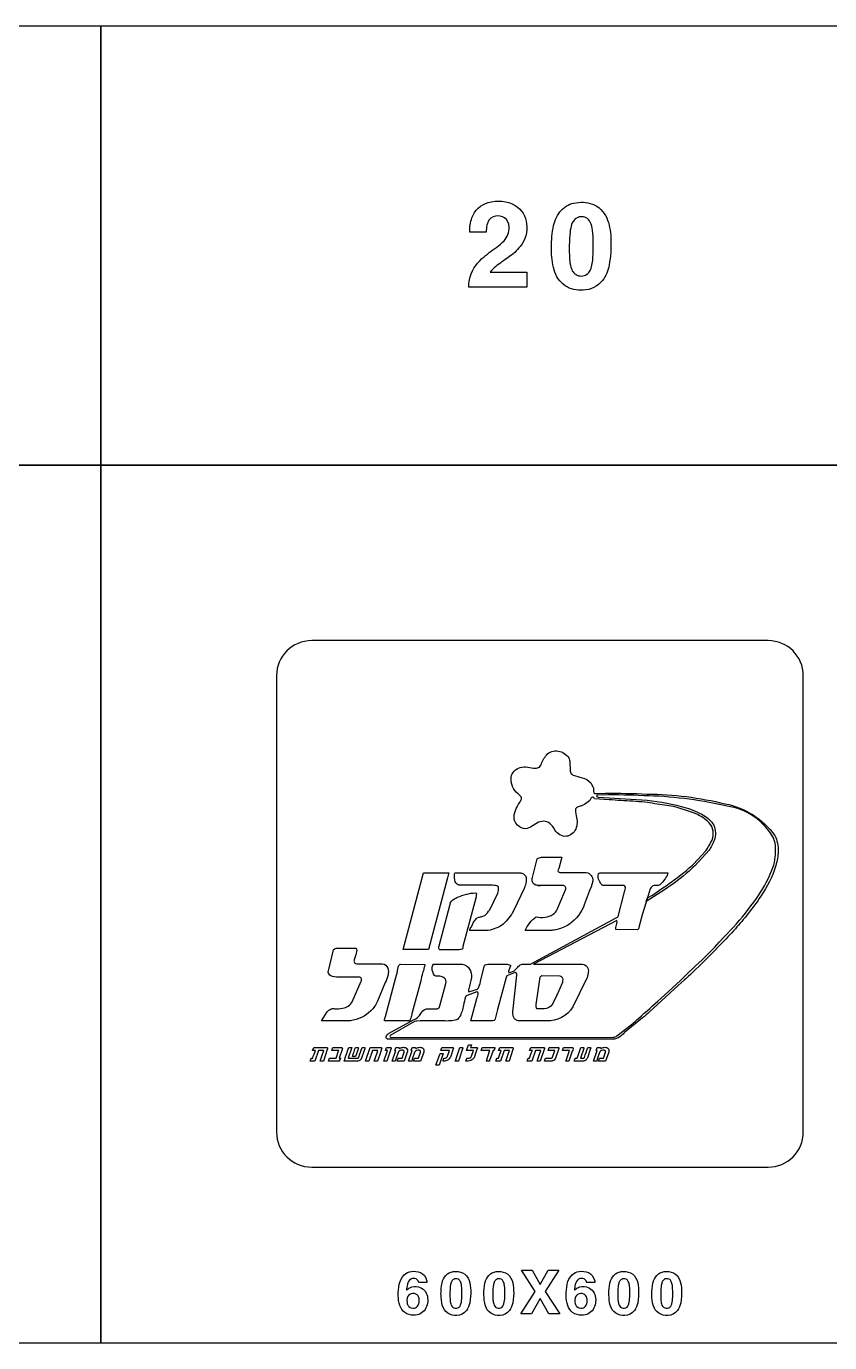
# Model space of a CAD drawing. Extents: x 0 to 3000, y 0 to 1500.
# Drawn here: x 915 to 1830, y 0 to 1500 of the extents above; entities that cross this region are included whole.
import ezdxf

# ---------------------------------------------------------------- set-up
doc = ezdxf.new("R2010")
doc.units = 0
doc.header["$MEASUREMENT"] = 0

msp = doc.modelspace()

# ---------------------------------------------------------------- linework, layer by layer
for points in [[(0.0003, 1000), (1000, 1000), (1000, 1500), (0.0003, 1500)], [(1000, 1000), (2000, 1000), (2000, 1500), (1000, 1500)], [(0.0001, 0.0001), (1000, 0.0001), (1000, 1000), (0.0001, 1000)], [(1000, 0.0001), (2000, 0.0001), (2000, 1000), (1000, 1000)], [(1385.17, 316.093), (1381.61, 316.093), (1386.25, 329.573), (1389.82, 329.573)], [(1478.42, 32.7948), (1494.42, 58.3477), (1479.1, 82.7948), (1491.33, 82.7948), (1500.34, 66.2466), (1509.53, 82.7948), (1521.55, 82.7948), (1506.04, 58.3477), (1522.64, 32.7948), (1509.98, 32.7948), (1500.34, 50.2908), (1490.33, 32.7948)]]:
    msp.add_lwpolyline(points, close=True)
for points in [[(1419.16, 1202.77, -0.0640343), (1419.66, 1211.15, -0.161687), (1433.99, 1235.37, -0.0283718), (1450.72, 1248.32, 0.0545111), (1459.08, 1255.49, 0.192461), (1465.07, 1271.31, 0.234238), (1459.63, 1281.86, 0.196223), (1449.5, 1283.77, 0.252425), (1440.74, 1276.9, 0.0856617), (1439.08, 1270.09, 0.0202329), (1438.79, 1265.41), (1420.14, 1265.41, -0.0983795), (1422.55, 1281.94, -0.245047), (1441.02, 1299.19, -0.207102), (1471.81, 1295.86, -0.233443), (1484.8, 1274.92, -0.20961), (1477.53, 1249.25, -0.0785124), (1463.96, 1236.66, 0.0107372), (1449.63, 1226.34, 0.0665092), (1443.28, 1219.93), (1485.08, 1219.93), (1485.08, 1202.77)], [(1513.14, 1247.83, -0.0563084), (1515.56, 1272.96, -0.130301), (1524.44, 1290.48, -0.174843), (1541.17, 1299.05, -0.147552), (1562.41, 1296.39, -0.192146), (1577.14, 1279.13, -0.0833996), (1580.83, 1256.31, -0.0545507), (1578.83, 1228, -0.116773), (1571.2, 1210.37, -0.221099), (1549.25, 1199.3, -0.162564), (1528.67, 1204.31, -0.174743), (1516.16, 1222.47, -0.0640867), (1513.17, 1245.95)], [(1533.69, 1235.62, 0.0124589), (1533.9, 1233.09, 0.0668192), (1536.14, 1222.93, 0.615362), (1556.51, 1220.69, 0.0726881), (1558.69, 1225.9, 0.0588562), (1560.57, 1240.82, 0.0389037), (1559.92, 1267.61, 0.084671), (1557.28, 1276.95, 0.156013), (1552.7, 1281.81, 0.143208), (1546.41, 1283, 0.172584), (1540.11, 1280.52, 0.132565), (1536.13, 1274.29, 0.0498315), (1534.31, 1265.6, 0.0368731)], [(1240, 200), (1760, 200, 0.414213), (1800, 240), (1800, 760, 0.414213), (1760, 800), (1240, 800, 0.414213), (1200, 760), (1200, 240, 0.414213)], [(1498.2, 431.297), (1543.63, 431.297, -0.0503522), (1548.25, 431.297, -0.467929), (1554.95, 422.211), (1554.6, 418.954, -0.058254), (1553.91, 416.211), (1537.29, 382.611, -0.274511), (1507.46, 366.668), (1489.29, 366.668), (1476.09, 366.668, -0.0863373), (1472.48, 368.04, -0.135371), (1470.09, 370.611, -0.111257), (1469.23, 376.097, -0.00907184), (1469.23, 377.125), (1473.86, 418.954, 0.0560754), (1473.68, 420.154, 0.345465), (1471.8, 421.697), (1462.2, 417.84), (1461.51, 416.04), (1451.74, 379.697), (1448.83, 368.897, -0.064971), (1448.48, 367.868, -0.233629), (1447.8, 367.011, -0.0334743), (1445.23, 366.668), (1421.23, 366.668), (1428.09, 392.04, -0.00829773), (1429.11, 395.297, 0.107746), (1429.63, 398.211, 0.271361), (1428.09, 399.84), (1416.94, 395.554, 0.179203), (1415.23, 393.925, 0.0347392), (1413, 384.497, -0.0850252), (1408.54, 371.468, -0.0969074), (1405.46, 368.04, -0.0817297), (1389.86, 366.668, 0.0218575), (1374.6, 366.668, 0.0383489), (1359.86, 366.496, 0.0528856), (1357.28, 365.811), (1329.51, 350.125, 0.661372), (1330.54, 347.811), (1583.57, 347.983, 0.151773), (1587.68, 349.525), (1603.8, 362.211, 0.00835826), (1612.71, 369.754, -0.00499497), (1637.57, 392.04), (1660.03, 412.782), (1669.97, 422.554, 0.0159671), (1698.77, 450.325), (1704.25, 456.325), (1710.25, 462.668), (1720.37, 473.468, 0.028814), (1746.6, 506.211, 0.0580521), (1763.06, 535.697, 0.109211), (1768.37, 559.183, 0.105096), (1766.31, 574.457, 0.239644), (1712.83, 611.4, 0.00527164), (1709.91, 612.154, 0.0487445), (1618.37, 623.314, 0.0165891), (1572.43, 624.051), (1565.74, 624.154, 0.203723), (1564.46, 622.371, 0.0675786), (1566.43, 621.754), (1621.97, 618.137, -0.0433271), (1666.37, 609.582, -0.0613977), (1686.77, 600.84, -0.121872), (1697.91, 589.697, -0.204143), (1698.43, 572.383, -0.0602197), (1692.6, 561.068), (1676.31, 543.24, 0.0175146), (1669.97, 537.24, -0.0226622), (1642.03, 516.051), (1621.11, 502.697), (1622.66, 507.016), (1628.31, 510.119), (1638.95, 517.354, 0.00920599), (1661.91, 534.154, 0.0292547), (1674.77, 545.297), (1688.83, 560.554, 0.0545771), (1694.83, 570.326, 0.28355), (1694.31, 590.383, 0.115337), (1679.4, 601.868, 0.0595285), (1642.03, 612.668, -0.00810712), (1619.57, 615.925, 0.0128975), (1592.14, 617.64, 0.0125588), (1578.95, 618.582), (1562.31, 619.68, -0.0451926), (1561.11, 621.24, 0.255308), (1559.91, 621.754, 0.181205), (1558.37, 620.725, 0.0318829), (1557.68, 619.183, -0.14156), (1556.83, 617.811), (1554.6, 616.097, -0.0935134), (1546.71, 611.468, 0.0481988), (1542.6, 610.268, 0.187198), (1540.71, 608.554, 0.0846939), (1540.54, 607.011, 0.0513287), (1541.74, 598.268, -0.190098), (1539.86, 583.525, -0.258494), (1528.37, 576.84, -0.266656), (1516.03, 585.925, 0.090751), (1512.77, 590.211, 0.316758), (1498.37, 592.954), (1489.11, 587.468, -0.167657), (1481.23, 585.754, -0.401517), (1470.77, 602.04, -0.0695706), (1474.03, 610.782, -0.0407599), (1477.46, 616.268, 0.0933748), (1478.83, 619.525, 0.198023), (1478.48, 621.925), (1475.06, 625.354, -0.257215), (1467.17, 644.383, -0.288809), (1477.63, 655.354, -0.120224), (1486.2, 655.697, 0.038509), (1494.95, 654.668, 0.155868), (1499.4, 655.868, 0.133072), (1501.11, 658.268, -0.0788483), (1507.29, 669.582, -0.2704), (1520.83, 674.04, -0.213601), (1532.83, 666.326, -0.126692), (1534.2, 661.183), (1534.37, 653.126, 0.0940095), (1535.23, 649.183, 0.185732), (1537.97, 646.611, 0.0351954), (1548.09, 643.697, -0.166502), (1557.86, 637.868, -0.0391119), (1559.91, 633.925, 0.0283345), (1560.6, 632.897, -0.13078), (1561.11, 631.183, -0.0254727), (1561.11, 628.097, 0.0593466), (1561.46, 626.554, 0.161009), (1562.48, 625.868, 0.0660687), (1564.88, 625.851), (1574.66, 626.005, -0.0124798), (1622.14, 625.217, -0.0583602), (1710.95, 614.005, -0.188977), (1767.68, 577.885, -0.102584), (1771.46, 560.04, -0.0571015), (1768.71, 543.754, -0.0792662), (1751.57, 508.782, -0.0321408), (1736.83, 488.554, -0.0145797), (1722.6, 471.754, -0.0104774), (1705.46, 453.394), (1697.06, 444.737), (1687.46, 435.239), (1671, 419.297, -0.0135997), (1664.31, 413.125), (1657.63, 406.954), (1624.71, 376.954, -0.00656726), (1617, 370.011), (1596.43, 353.348, 0.0102623), (1592.83, 350.04, -0.0982614), (1585.11, 345.754), (1328.66, 345.754, -0.0585662), (1327.11, 345.754, -0.197246), (1325.4, 346.44, -0.215928), (1324.88, 348.668, -0.201173), (1327.63, 352.371), (1356.09, 367.697, 0.155348), (1364.48, 375.24, -0.156268), (1369.63, 380.04, -0.0203868), (1370.66, 380.314), (1381.63, 380.365, 0.0428012), (1383.86, 380.897, 0.226543), (1385.57, 382.268, 0.0376511), (1385.91, 383.691), (1392.77, 409.165, 0.0311962), (1393.11, 411.068, 0.277936), (1390.03, 416.211, 0.150146), (1384.54, 417.582, -0.0458892), (1381.46, 417.754, -0.16268), (1379.91, 418.439, -0.171104), (1377.17, 426.84, -0.181543), (1378.71, 431.297), (1380.77, 431.297), (1411.46, 431.297, -0.408894), (1421.91, 416.04, -0.0531373), (1418.83, 403.182, 0.152635), (1419, 399.617), (1428.77, 402.754, 0.172109), (1429.8, 403.697, 0.0266949), (1432.37, 411.411), (1436.48, 428.468, -0.115614), (1437.68, 430.525, -0.0530876), (1440.77, 431.297), (1461.34, 431.297, -0.0524254), (1466.31, 430.354, -0.107832), (1466.48, 429.239), (1464.09, 423.377), (1464.51, 421.568), (1470.94, 423.874, 0.0352574), (1471.8, 424.782, -0.00827665), (1475.74, 429.068, -0.137804), (1479.52, 431.297), (1489.11, 431.468), (1586.83, 484.182, 0.0736199), (1588.37, 485.022), (1589.23, 485.554), (1596.25, 513.599, 0.0133394), (1597.11, 516.496, 0.102561), (1597.29, 519.24, 0.222176), (1595.91, 520.954), (1590.77, 521.125), (1589.23, 521.125), (1583.23, 521.125), (1572.09, 521.125, -0.0683201), (1570.88, 521.468, -0.129113), (1568.83, 523.868, -0.0877826), (1566.43, 529.868, -0.140786), (1566.77, 533.982, -0.214543), (1568.48, 535.525), (1569.68, 535.577), (1642.88, 535.577), (1645.63, 535.268, -0.0397108), (1645.46, 533.982, -0.0632689), (1642.03, 527.982, -0.0593371), (1637.74, 522.668, -0.152085), (1634.83, 521.125), (1632.09, 521.125), (1630.2, 521.125, 0.192242), (1625.4, 517.011), (1623.17, 509.725), (1620.43, 500.725), (1616.31, 487.697), (1612.2, 471.411, -0.150963), (1611, 470.554), (1586.48, 470.999, -0.0679377), (1586.48, 472.954, 0.0144114), (1587.86, 479.382), (1587.68, 481.182), (1492.71, 431.297)], [(1483.11, 469.628, -0.143093), (1495.8, 485.245, 0.202619), (1515.17, 488.176, 0.0841394), (1519.63, 493.697), (1528.03, 513.325, 0.0245284), (1529.06, 516.154, 0.0965634), (1529.4, 518.365, 0.295332), (1527.52, 520.714, 0.0448387), (1526.14, 521.074), (1522.2, 521.074), (1500.77, 521.074), (1497.68, 521.074, -0.021031), (1495.46, 521.297, -0.409018), (1491.17, 528.565, -0.0285863), (1491.34, 530.125), (1496.74, 551.245, -0.08102), (1499.23, 552.634, -0.0150627), (1501.8, 553.405), (1524.77, 553.354), (1521.34, 540.325), (1520.66, 538.628, 0.509068), (1522.03, 536.091, 0.0774171), (1523.06, 535.902), (1524.6, 535.902), (1549.11, 535.851), (1552.71, 535.697, -0.411909), (1560.09, 526.131, -0.0437959), (1559.91, 524.382, -0.0122056), (1558.54, 519.977, 0.0123485), (1549.46, 496.079, -0.152389), (1530.6, 474.84, -0.0584867), (1516.2, 470.057, -0.0213469), (1513.46, 469.834, -0.00717871), (1505.91, 469.628)], [(1396.2, 535.56, 0.0117162), (1394.66, 529.662), (1373.23, 447.891), (1344.25, 447.891), (1367.4, 535.56)], [(1477.97, 535.371, -0.0106568), (1479.52, 535.011, -0.290068), (1484.14, 530.125, -0.126425), (1483.46, 521.399, -0.0109951), (1482.25, 518.159), (1469.91, 492.154), (1468.71, 490.045, -0.106187), (1456.2, 475.508, -0.129074), (1438.54, 469.628), (1420.03, 469.628, -0.173883), (1420.71, 471.925, 0.0324347), (1422.09, 473.965, -0.117947), (1427.91, 483.479, -0.144248), (1431.34, 485.039, 0.0229453), (1435.11, 485.828, 0.0927064), (1437.17, 486.908, 0.0667889), (1442.83, 493.405), (1451.91, 512.314, 0.113816), (1452.94, 518.554, 0.225146), (1452.09, 519.977, 0.113003), (1449.51, 520.902, 0.0115866), (1445.91, 521.176), (1442.48, 521.159), (1408.37, 521.159, -0.0283512), (1406.83, 521.639, -0.202221), (1403.57, 525.291, -0.139277), (1402.71, 533.468, -0.0605218), (1403.06, 534.84, -0.108237), (1403.91, 535.525), (1476.43, 535.525, -0.0980077)], [(1386.09, 447.72, -0.137769), (1385.23, 448.439, -0.143617), (1384.71, 449.777, -0.0533361), (1385.06, 452.297), (1397.57, 499.594, -0.214187), (1402.54, 505.782, -0.0162586), (1406.14, 507.514, -0.0952608), (1426.71, 512.605, -0.279514), (1427.57, 511.697, -0.0483879), (1427.23, 507.925), (1412.31, 451.354, -0.00584167), (1412.31, 450.342, -0.143025), (1411.63, 448.937, -0.109021), (1410.77, 448.319, -0.0741574), (1407.86, 447.72)], [(1500.77, 521.074, -0.0288271), (1497.68, 521.074)], [(1251.17, 366.668), (1257.68, 377.159, -0.122224), (1262.14, 380.279, -0.0853406), (1266.25, 380.588, 0.0808897), (1275.17, 381.034, 0.211578), (1286.31, 388.542), (1296.43, 411.857, 0.0516781), (1296.77, 413.468, 0.232787), (1296.43, 415.354, 0.106332), (1294.71, 416.502), (1270.37, 416.554, -0.101452), (1261.8, 418.182, -0.219259), (1258.63, 422.108), (1264.71, 447.754, -0.133894), (1266.77, 449.074, -0.0128237), (1269.34, 449.708), (1290.43, 449.725, -0.171575), (1291.11, 448.611, -0.0653196), (1291.28, 447.137), (1290.43, 442.079), (1288.37, 436.336, 0.0403911), (1288.2, 434.914, 0.337546), (1290.09, 432.034, 0.0756706), (1293.17, 431.639), (1302.09, 431.639), (1309.97, 431.622), (1320.25, 431.639, -0.325842), (1326.77, 426.874, -0.138703), (1326.94, 419.297, -0.0686469), (1323.86, 410.297), (1315.11, 389.331, -0.048958), (1311.51, 382.92, -0.163815), (1290.77, 368.211, -0.0219224), (1284.09, 366.668)], [(1323, 366.668, -0.078936), (1323, 368.074, -0.0538909), (1324.03, 371.674), (1335.86, 416.279, 0.046098), (1338.25, 426.222, -0.100632), (1339.28, 429.805, -0.261824), (1341.68, 431.211), (1368.51, 430.971, -0.093315), (1368.94, 429.788, -0.01317), (1368.09, 427.851, 0.0747897), (1367.91, 426.857, -0.0490766), (1366.37, 421.559, 0.0124413), (1364.31, 412.491), (1354.54, 376.422, 0.00523649), (1353.51, 371.245, -0.0195501), (1352.31, 368.262, 0.0523392), (1351.97, 366.805)], [(1496.83, 380.537, -0.200994), (1495.63, 385.217), (1499.91, 413.88), (1500.25, 416.331, -0.12313), (1501.29, 417.805, -0.0857568), (1502.31, 418.285), (1522.71, 418.165, -0.181017), (1524.95, 417.068, -0.10362), (1525.8, 415.182, -0.10959), (1525.29, 409.491), (1520.14, 397.628, 0.0232284), (1518.77, 395.262), (1514.14, 385.628, -0.254383), (1504.88, 380.52), (1503.17, 380.485)], [(1242.65, 336.296), (1243.16, 336.296), (1244.66, 336.296), (1245.07, 336.296), (1256.64, 336.296), (1257.08, 336.295, -0.0966812), (1257.62, 336.175, -0.145971), (1257.96, 335.881, -0.0759427), (1258.07, 335.621, -0.0453152), (1258.1, 335.319), (1258.1, 335.105, -0.028842), (1258.04, 334.776, -0.0306159), (1257.8, 333.964), (1253.29, 320.867), (1249.72, 320.867), (1252.01, 327.536), (1253.88, 332.959), (1247.72, 332.959), (1243.56, 320.867), (1238.4, 320.867), (1239.55, 324.204), (1241.14, 324.204, -0.0136567), (1244.29, 332.959), (1241.13, 332.959)], [(1271.51, 320.867), (1259.05, 320.867), (1260.2, 324.204), (1267.73, 324.204), (1270.65, 332.686), (1270.75, 332.959), (1263.1, 332.959), (1264.25, 336.296), (1273.78, 336.296), (1273.94, 336.29, -0.10068), (1274.39, 336.16, -0.119474), (1274.74, 335.854, -0.0376854), (1274.81, 335.722, -0.0306981), (1274.88, 335.548, -0.0716671), (1274.94, 335.214, -0.0944834), (1274.88, 334.6, -0.0141521), (1274.72, 334.133), (1271.3, 324.204), (1272.66, 324.204), (1271.78, 321.673)], [(1290.7, 324.204), (1292.47, 324.204, 0.0813072), (1292.86, 324.282, 0.0643195), (1293.09, 324.4, 0.0560479), (1293.37, 324.688), (1293.45, 324.8, 0.0387341), (1293.56, 325.024, 0.0100692), (1293.75, 325.574), (1293.94, 326.118), (1294.65, 328.186), (1297.45, 336.296), (1300.5, 336.247, -0.0580969), (1300.64, 336.042, -0.0487132), (1300.69, 335.832, -0.0123699), (1300.69, 335.678, -0.0332061), (1300.66, 335.338, -0.0406009), (1300.53, 334.908), (1299.44, 331.751), (1296.78, 324.014, 0.0155523), (1296.72, 323.841, -0.129227), (1294.42, 321.551, -0.0998602), (1292.59, 320.899, -0.0340797), (1291.74, 320.867), (1276.95, 320.867, -0.00797148), (1282.4, 336.296), (1285.78, 336.296), (1281.67, 324.204), (1285.25, 324.204)], [(1286.37, 325.961), (1287.75, 329.974, 0.0160496), (1289.76, 336.296), (1292.96, 336.259, -0.0463574), (1293.11, 336.061, -0.0702282), (1293.17, 335.863, -0.0510151), (1293.17, 335.531, -0.0126477), (1293.14, 335.37), (1293.1, 335.176, -0.0194422), (1292.92, 334.631), (1289.94, 325.961)], [(1314.91, 320.867), (1311.33, 320.867), (1314.56, 330.237), (1315.49, 332.959), (1309.1, 332.959), (1304.94, 320.867), (1301.37, 320.867), (1306.73, 336.296), (1318.69, 336.296, -0.068624), (1319.25, 336.209, -0.0487476), (1319.5, 336.097, -0.12327), (1319.77, 335.777, -0.0760751), (1319.83, 335.515, -0.0219199), (1319.83, 335.325, -0.069163), (1319.71, 334.809), (1318.29, 330.67)], [(1325.58, 320.867), (1322.01, 320.867), (1326.18, 332.959), (1324.03, 332.959), (1325.18, 336.296), (1329.97, 336.294, -0.150911), (1330.32, 336.147, -0.038965), (1330.42, 335.976), (1330.47, 335.86, -0.0475194), (1330.51, 335.564, -0.0605517), (1330.5, 335.232, -0.045777), (1330.42, 334.908, -0.00900889), (1330.21, 334.311), (1329.92, 333.474)], [(1345.38, 320.867), (1337.38, 320.867), (1338.53, 324.204), (1342.96, 324.204), (1345.3, 331.003, 0.0296957), (1345.36, 331.204, 0.0394492), (1345.38, 331.36, 0.114488), (1345.25, 332.185, 0.082717), (1344.97, 332.629, 0.032936), (1344.85, 332.752, 0.0309445), (1344.7, 332.865, 0.100803), (1343.81, 333.22, 0.0775567), (1342.11, 333.255, 0.137158), (1339.56, 332.011, 0.121804), (1338.57, 330.5), (1335.95, 322.891), (1335.25, 320.867), (1331.68, 320.867), (1335.88, 332.959), (1334.66, 332.959), (1335.81, 336.296), (1339.3, 336.296, -0.0774717), (1339.63, 335.915, -0.0750555), (1339.83, 335.435, -0.0394519), (1339.87, 335.127, -0.144934), (1343.45, 336.533, -0.0556984), (1345.53, 336.538, -0.144314), (1347.85, 335.53, -0.0927336), (1348.56, 334.674, -0.132921), (1349.08, 332.545, -0.0442403), (1348.87, 331.034)], [(1364.08, 320.867), (1356.08, 320.867), (1357.23, 324.204), (1361.66, 324.204), (1364, 331.003, 0.0296957), (1364.06, 331.204, 0.0394492), (1364.08, 331.36, 0.114488), (1363.95, 332.185, 0.082717), (1363.67, 332.629, 0.032936), (1363.55, 332.752, 0.0309445), (1363.4, 332.865, 0.100803), (1362.5, 333.22, 0.0775567), (1360.8, 333.255, 0.137158), (1358.26, 332.011, 0.121804), (1357.26, 330.5), (1354.65, 322.891), (1353.95, 320.867), (1350.38, 320.867), (1354.58, 332.959), (1353.35, 332.959), (1354.51, 336.296), (1357.99, 336.296, -0.0774717), (1358.33, 335.915, -0.0750555), (1358.52, 335.435, -0.0394519), (1358.57, 335.127, -0.144934), (1362.15, 336.533, -0.0556984), (1364.22, 336.538, -0.144314), (1366.55, 335.53, -0.0927336), (1367.25, 334.674, -0.132921), (1367.78, 332.545, -0.0442403), (1367.57, 331.034)], [(1398.34, 326.352, -0.132354), (1396.03, 322.841, -0.107441), (1392.93, 321.209, -0.0767429), (1390.16, 320.867), (1389.53, 320.867, -0.00507117), (1389.79, 321.633), (1390.68, 324.204), (1391.55, 324.203, 0.119175), (1393.27, 324.675, 0.113366), (1394.46, 325.779, 0.0666503), (1394.79, 326.456), (1397.03, 332.959), (1387.17, 332.959), (1388.32, 336.296), (1400.73, 336.294, -0.124069), (1401.11, 336.173, -0.0799868), (1401.24, 336.05, -0.0642382), (1401.34, 335.858, -0.0909137), (1401.41, 335.501, -0.0346942), (1401.4, 335.339, -0.031766), (1401.37, 335.166), (1401.28, 334.887)], [(1407.13, 320.867), (1403.56, 320.867, -0.00596369), (1403.68, 321.206), (1404.1, 322.439), (1404.91, 324.796), (1408.88, 336.296), (1411.52, 336.294, -0.150911), (1411.86, 336.153), (1411.98, 335.967), (1412.03, 335.822, -0.0898511), (1412.05, 335.232, -0.045777), (1411.96, 334.908), (1407.44, 321.779, 0.00459552)], [(1425.65, 326.219, -0.128336), (1423.64, 323.234, -0.159409), (1418.41, 320.944, -0.0278069), (1415.71, 320.867), (1416.45, 322.997), (1416.86, 324.204), (1418.53, 324.206, 0.0693549), (1420.2, 324.511, 0.0791527), (1421.21, 325.07), (1421.33, 325.186, 0.115248), (1422.11, 326.318), (1424.4, 332.959), (1416.26, 332.959), (1418.51, 339.501), (1421.95, 339.501), (1420.85, 336.296), (1428.12, 336.296, -0.089537), (1428.52, 336.2, -0.046964), (1428.65, 336.118, -0.106652), (1428.78, 335.904, -0.0353654), (1428.81, 335.696, -0.0612637), (1428.74, 335.187, -0.00542177), (1428.69, 335.04)], [(1435.18, 332.959), (1433.13, 332.965), (1434.27, 336.282), (1435.52, 336.284), (1439.95, 336.285), (1448.33, 336.296, -0.0855498), (1448.61, 336.214, -0.0670864), (1448.72, 336.081, -0.0136882), (1448.75, 335.911), (1448.73, 335.737), (1448.69, 335.591), (1447.92, 333.428, -0.00969186), (1447.84, 333.29, -0.00716837), (1447.73, 333.153, -0.0505098), (1447.57, 333.03), (1447.42, 332.975), (1446.55, 332.959, -0.00451052), (1446.31, 332.274), (1446.25, 332.096), (1446.18, 331.899), (1442.6, 321.504), (1442.38, 320.867), (1438.81, 320.867), (1438.95, 321.286), (1442.73, 332.247), (1442.98, 332.959), (1439.45, 332.959)], [(1454.14, 336.296), (1454.65, 336.296), (1456.15, 336.296), (1456.56, 336.296), (1468.13, 336.296), (1468.57, 336.295, -0.0966812), (1469.12, 336.175, -0.145971), (1469.46, 335.881, -0.0759427), (1469.56, 335.621, -0.0453152), (1469.6, 335.319), (1469.59, 335.105, -0.028842), (1469.54, 334.776, -0.0306159), (1469.29, 333.964), (1464.78, 320.867), (1461.21, 320.867), (1463.51, 327.536), (1465.38, 332.959), (1459.21, 332.959), (1455.05, 320.867), (1449.9, 320.867), (1451.05, 324.204), (1452.63, 324.204, -0.0136567), (1455.78, 332.959), (1452.62, 332.959)], [(1489.71, 336.296), (1490.22, 336.296), (1491.72, 336.296), (1492.13, 336.296), (1503.7, 336.296), (1504.14, 336.295, -0.0966812), (1504.69, 336.175, -0.145971), (1505.03, 335.881, -0.0759427), (1505.14, 335.621, -0.0453152), (1505.17, 335.319), (1505.16, 335.105, -0.028842), (1505.11, 334.776, -0.0306159), (1504.86, 333.964), (1500.35, 320.867), (1496.78, 320.867), (1499.08, 327.536), (1500.95, 332.959), (1494.78, 332.959), (1490.62, 320.867), (1485.47, 320.867), (1486.62, 324.204), (1488.2, 324.204, -0.0136567), (1491.36, 332.959), (1488.2, 332.959)], [(1517.63, 324.188, -0.0864652), (1516.21, 322.048, -0.130464), (1514.4, 320.986, -0.0639992), (1513.28, 320.867), (1505.27, 320.867), (1506.42, 324.204), (1512.64, 324.205, 0.104318), (1513.47, 324.419, 0.0217301), (1513.6, 324.492, 0.0208205), (1513.73, 324.578, 0.0355003), (1514.03, 324.828, 0.0417642), (1514.4, 325.268), (1516.73, 331.956), (1517.08, 332.959), (1509.23, 332.959), (1510.38, 336.296), (1520.87, 336.296, -0.0781493), (1521.2, 336.236, -0.093392), (1521.42, 336.092, -0.07261), (1521.52, 335.868, -0.0314271), (1521.53, 335.702, -0.0654828), (1521.46, 335.324)], [(1533, 320.867), (1529.43, 320.867), (1530.09, 322.778), (1533.6, 332.959), (1525.55, 332.959), (1526.7, 336.296), (1536.73, 336.296, -0.0783863), (1537.14, 336.248, -0.0727993), (1537.47, 336.075, -0.0492806), (1537.63, 335.872, -0.0426848), (1537.74, 335.591, -0.0324771), (1537.76, 335.374), (1537.75, 335.171, -0.0333748), (1537.67, 334.653, -0.0264645), (1536.84, 332.03)], [(1554.14, 324.766, -0.137924), (1552.12, 322.028, -0.0757478), (1550.48, 321.078, -0.0959036), (1549.16, 320.867), (1538.93, 320.867), (1540.07, 324.204), (1542.46, 324.204), (1543.89, 328.396), (1546.61, 336.296), (1549.5, 336.296, -0.0981617), (1549.79, 336.22, -0.0572013), (1549.91, 336.095), (1549.96, 335.935), (1549.96, 335.778), (1549.95, 335.654, -0.030415), (1549.88, 335.395), (1546.02, 324.204), (1549.63, 324.204, 0.127114), (1550.18, 324.366, 0.0483052), (1550.34, 324.497, 0.0673468), (1550.54, 324.758, 0.0413644), (1550.67, 325.021, 0.0139443), (1554.37, 336.296), (1557.29, 336.296, -0.0886182), (1557.63, 336.217, -0.0492101), (1557.76, 336.11, -0.0623759), (1557.85, 335.93, -0.0549638), (1557.85, 335.632, -0.0420403), (1557.76, 335.272)], [(1574.79, 320.867), (1566.8, 320.867), (1567.95, 324.204), (1572.38, 324.204), (1574.71, 331.003, 0.0296957), (1574.77, 331.204, 0.0394492), (1574.79, 331.36, 0.114488), (1574.67, 332.185, 0.082717), (1574.39, 332.629, 0.032936), (1574.26, 332.752, 0.0309445), (1574.11, 332.865, 0.100803), (1573.22, 333.22, 0.0775567), (1571.52, 333.255, 0.137158), (1568.97, 332.011, 0.121804), (1567.98, 330.5), (1565.36, 322.891), (1564.67, 320.867), (1561.1, 320.867), (1565.29, 332.959), (1564.07, 332.959), (1565.22, 336.296), (1568.71, 336.296, -0.0774717), (1569.04, 335.915, -0.0750555), (1569.24, 335.435, -0.0394519), (1569.29, 335.127, -0.144934), (1572.87, 336.533, -0.0556984), (1574.94, 336.538, -0.144314), (1577.26, 335.53, -0.0927336), (1577.97, 334.674, -0.132921), (1578.5, 332.545, -0.0442403), (1578.29, 331.034)], [(1371.34, 68.6163), (1361.93, 68.6163, 0.0333099), (1361.27, 70.3935, 0.308433), (1356.02, 73.2924, 0.256298), (1350.45, 69.8879, 0.0718547), (1348.99, 66.207, 0.0422837), (1347.99, 59.9353, -0.0343264), (1351.75, 62.5893, -0.198215), (1361.67, 63.4977, -0.294049), (1371.76, 52.8501, -0.195966), (1369.24, 37.9053, -0.251599), (1356.47, 31.286, -0.162734), (1345.95, 34.3903, -0.142524), (1340.48, 42.1944, -0.0867955), (1338.68, 53.7031, -0.0561633), (1339.79, 66.5941, -0.143087), (1345.4, 77.2418, -0.165016), (1353.53, 81.1044, -0.137094), (1363.94, 79.8485, -0.238813), (1370.78, 71.3493, -0.0169871)], [(1387.3, 55.3224, -0.0563084), (1388.51, 67.8895, -0.130301), (1392.95, 76.6494, -0.174843), (1401.31, 80.9307, -0.147552), (1411.94, 79.6036, -0.192146), (1419.3, 70.9701, -0.0833996), (1421.15, 59.5641, -0.0545507), (1420.14, 45.4093, -0.116773), (1416.33, 36.5941, -0.221099), (1405.36, 31.057, -0.162564), (1395.07, 33.5609, -0.174743), (1388.81, 42.6447, -0.0640867), (1387.32, 54.3824)], [(1436.21, 55.3224, -0.0563084), (1437.42, 67.8895, -0.130301), (1441.86, 76.6494, -0.174843), (1450.23, 80.9307, -0.147552), (1460.85, 79.6036, -0.192146), (1468.21, 70.9701, -0.0833996), (1470.06, 59.5641, -0.0545507), (1469.06, 45.4093, -0.116773), (1465.24, 36.5941, -0.221099), (1454.27, 31.057, -0.162564), (1443.98, 33.561, -0.174743), (1437.72, 42.6447, -0.0640867), (1436.23, 54.3824)], [(1562.6, 68.6186), (1553.19, 68.6186, 0.0333099), (1552.53, 70.3958, 0.308433), (1547.28, 73.2947, 0.256298), (1541.7, 69.8903, 0.0718547), (1540.25, 66.2094, 0.0422837), (1539.25, 59.9376, -0.0343264), (1543.01, 62.5917, -0.198215), (1552.93, 63.5001, -0.294049), (1563.01, 52.8524, -0.195966), (1560.5, 37.9076, -0.251599), (1547.73, 31.2884, -0.162734), (1537.21, 34.3926, -0.142524), (1531.74, 42.1967, -0.0867955), (1529.94, 53.7054, -0.0561633), (1531.05, 66.5965, -0.143087), (1536.66, 77.2441, -0.165016), (1544.78, 81.1067, -0.137094), (1555.2, 79.8508, -0.238813), (1562.04, 71.3516, -0.0169871)], [(1578.56, 55.3224, -0.0563084), (1579.77, 67.8896, -0.130301), (1584.21, 76.6494, -0.174843), (1592.57, 80.9307, -0.147552), (1603.2, 79.6036, -0.192146), (1610.56, 70.9701, -0.0833996), (1612.41, 59.5641, -0.0545507), (1611.4, 45.4093, -0.116773), (1607.59, 36.5941, -0.221099), (1596.62, 31.057, -0.162564), (1586.32, 33.561, -0.174743), (1580.07, 42.6447, -0.0640867), (1578.58, 54.3825)], [(1627.47, 55.3224, -0.0563084), (1628.68, 67.8896, -0.130301), (1633.12, 76.6494, -0.174843), (1641.49, 80.9307, -0.147552), (1652.11, 79.6037, -0.192146), (1659.47, 70.9701, -0.0833996), (1661.32, 59.5641, -0.0545507), (1660.32, 45.4093, -0.116773), (1656.5, 36.5941, -0.221099), (1645.53, 31.057, -0.162564), (1635.24, 33.561, -0.174743), (1628.98, 42.6447, -0.0640867), (1627.49, 54.3825)], [(1397.58, 49.2166, 0.0124589), (1397.68, 47.9527, 0.0668192), (1398.8, 42.8737, 0.615362), (1408.98, 41.7521, 0.0726881), (1410.07, 44.3587, 0.0588562), (1411.01, 51.8153, 0.0389037), (1410.69, 65.2118, 0.084671), (1409.37, 69.8801, 0.156013), (1407.08, 72.3129, 0.143208), (1403.94, 72.9053, 0.172584), (1400.78, 71.6653, 0.132565), (1398.79, 68.553, 0.0498315), (1397.88, 64.2086, 0.0368731)], [(1446.49, 49.2166, 0.0124589), (1446.59, 47.9527, 0.0668192), (1447.72, 42.8737, 0.615362), (1457.9, 41.7521, 0.0726881), (1458.99, 44.3587, 0.0588562), (1459.93, 51.8153, 0.0389037), (1459.6, 65.2118, 0.084671), (1458.28, 69.8801, 0.156013), (1455.99, 72.3129, 0.143208), (1452.85, 72.9053, 0.172584), (1449.7, 71.6653, 0.132565), (1447.71, 68.553, 0.0498315), (1446.8, 64.2086, 0.0368731)], [(1588.84, 49.2166, 0.0124589), (1588.94, 47.9528, 0.0668192), (1590.06, 42.8738, 0.615362), (1600.24, 41.7521, 0.0726881), (1601.33, 44.3588, 0.0588562), (1602.27, 51.8153, 0.0389037), (1601.95, 65.2118, 0.084671), (1600.63, 69.8801, 0.156013), (1598.34, 72.3129, 0.143208), (1595.19, 72.9054, 0.172584), (1592.04, 71.6653, 0.132565), (1590.05, 68.553, 0.0498315), (1589.14, 64.2087, 0.0368731)], [(1637.75, 49.2166, 0.0124589), (1637.85, 47.9528, 0.0668192), (1638.97, 42.8738, 0.615362), (1649.16, 41.7521, 0.0726881), (1650.25, 44.3588, 0.0588562), (1651.19, 51.8153, 0.0389037), (1650.86, 65.2118, 0.084671), (1649.54, 69.8801, 0.156013), (1647.25, 72.3129, 0.143208), (1644.11, 72.9054, 0.172584), (1640.96, 71.6653, 0.132565), (1638.97, 68.553, 0.0498315), (1638.06, 64.2087, 0.0368731)], [(1348.52, 48.0159, 0.0641861), (1348.94, 44.5957, 0.139351), (1350.82, 41.2308, 0.240104), (1356.78, 39.3587, 0.267924), (1361.47, 42.7315, 0.140614), (1362.44, 49.5167, 0.112774), (1361.12, 53.2134, 0.271024), (1355.26, 56.0728, 0.294594), (1349.25, 52.1233, 0.0908659)], [(1539.78, 48.0183, 0.0641861), (1540.2, 44.598, 0.139351), (1542.08, 41.2331, 0.240104), (1548.04, 39.361, 0.267924), (1552.73, 42.7339, 0.140614), (1553.69, 49.519, 0.112774), (1552.38, 53.2157, 0.271024), (1546.51, 56.0751, 0.294594), (1540.51, 52.1257, 0.0908659)]]:
    msp.add_lwpolyline(points, format="xyb", close=True)

doc.saveas('drawing.dxf')
